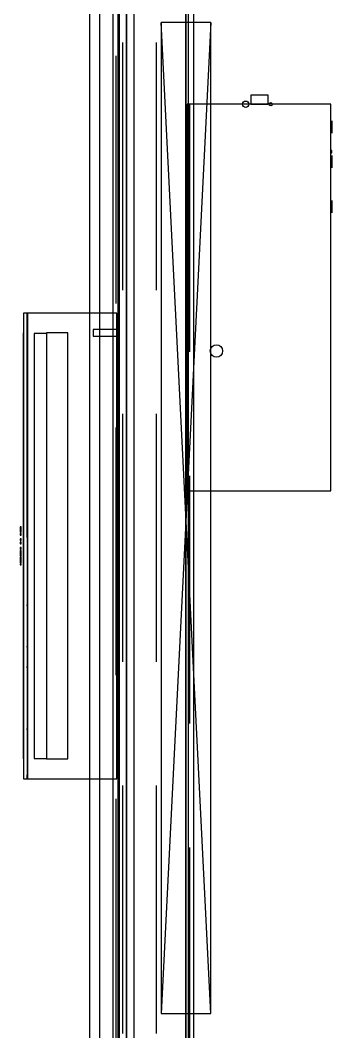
# Model space of a CAD drawing. Extents: x -23.2 to 18.8, y -18.4 to 11.3.
# Drawn here: x 5.654 to 6.283, y 2.264 to 4.305 of the extents above; entities that cross this region are included whole.
import ezdxf

# ---------------------------------------------------------------- set-up
doc = ezdxf.new("R2010")
doc.units = 0
doc.linetypes.add('Dashed', pattern=[0.75, 0.5, -0.25])
for name, color, linetype in [('BUILDINGELEMENTPROXY', 8, 'Continuous'), ('COVERING', 8, 'Continuous'), ('EJE_MUROS', 8, 'Continuous'), ('LOSAS', 3, 'Continuous'), ('MUROS', 7, 'Continuous'), ('VENTANAS', 4, 'Continuous'), ('VIGAS', 5, 'Continuous')]:
    doc.layers.add(name, color=color, linetype=linetype)

msp = doc.modelspace()

# ---------------------------------------------------------------- linework, layer by layer
at = {"layer": 'BUILDINGELEMENTPROXY'}
for p, q in [((6.155, 4.1541), (6.12, 4.1541)), ((6.12, 4.1541), (6.12, 4.1359)), ((6.155, 4.1359), (6.155, 4.1541)), ((5.9913, 4.1359), (5.9913, 3.3559)), ((6.2813, 4.1359), (5.9913, 4.1359)), ((6.12, 4.1359), (6.155, 4.1359)), ((6.2813, 3.3559), (6.2813, 4.1359)), ((6.2833, 4.0925), (6.2833, 4.1025)), ((6.2833, 4.1025), (6.2833, 4.0973)), ((6.2833, 4.0973), (6.2833, 4.0951)), ((6.2833, 4.0951), (6.2833, 4.085)), ((6.2833, 4.0934), (6.2833, 4.09)), ((6.2833, 4.0867), (6.2833, 4.0934)), ((6.2833, 4.0875), (6.2833, 4.0925)), ((6.2833, 4.09), (6.2833, 4.0867)), ((6.2833, 4.0775), (6.2833, 4.0875)), ((6.2833, 4.085), (6.2833, 4.0828)), ((6.2833, 4.0828), (6.2833, 4.0775)), ((6.2833, 4.0425), (6.2813, 4.0425)), ((6.2813, 4.0425), (6.2813, 4.0375)), ((6.2833, 4.0375), (6.2833, 4.0425)), ((6.2813, 4.0375), (6.2833, 4.0375)), ((6.2833, 4.0275), (6.2833, 4.0325)), ((6.2833, 4.0325), (6.2833, 4.0275)), ((6.2833, 4.0125), (6.2833, 4.0275)), ((6.2833, 4.0275), (6.2833, 4.0125)), ((6.2833, 4.0075), (6.2833, 4.0125)), ((6.2833, 4.0125), (6.2833, 4.0075)), ((6.2833, 3.9419), (6.2833, 3.9319)), ((6.2833, 3.9169), (6.2833, 3.9419)), ((6.2833, 3.9319), (6.2833, 3.9269)), ((6.2833, 3.9269), (6.2833, 3.9169)), ((5.6665, 3.7144, 5.9939), (5.6607, 3.7144, 5.988)), ((5.6607, 3.7144, 5.988), (5.6607, 2.7744, 5.988)), ((5.6671, 3.7144, 5.994), (5.6665, 3.7144, 5.9939)), ((5.6679, 3.7144, 5.994), (5.6671, 3.7144, 5.994)), ((5.6685, 2.8077, 5.9937), (5.6679, 3.7144, 5.994)), ((5.6685, 3.7085, 5.9937), (5.6679, 3.4874, 5.994)), ((5.6685, 3.7085, 5.9937), (5.6684, 3.5803, 5.9938)), ((5.6685, 3.7085, 5.9937), (5.6684, 3.5596, 5.9938)), ((5.6685, 3.7085, 5.9937), (5.6684, 3.5321, 5.9938)), ((5.6685, 3.7085, 5.9937), (5.6684, 3.5046, 5.9938)), ((5.6685, 3.7036, 5.9937), (5.6685, 3.7085, 5.9937)), ((5.6685, 3.7036, 5.9937), (5.6685, 3.7085, 5.9937)), ((5.6685, 3.7036, 5.9937), (5.6685, 3.7085, 5.9937)), ((5.6685, 3.7036, 5.9937), (5.6685, 3.7085, 5.9937)), ((5.6685, 3.7036, 5.9937), (5.6685, 3.7085, 5.9937)), ((5.6685, 3.7085, 5.9937), (5.6685, 3.5001, 5.9937)), ((5.6685, 3.7036, 5.9937), (5.6685, 3.7085, 5.9937)), ((5.6685, 3.7085, 5.9937), (5.6685, 3.4953, 5.9937)), ((5.6685, 3.7036, 5.9937), (5.6685, 3.7085, 5.9937)), ((5.6685, 3.699, 5.9938), (5.6685, 3.7036, 5.9937)), ((5.6685, 3.699, 5.9938), (5.6685, 3.7036, 5.9937)), ((5.6685, 3.699, 5.9938), (5.6685, 3.7036, 5.9937)), ((5.6685, 3.699, 5.9938), (5.6685, 3.7036, 5.9937)), ((5.6685, 3.699, 5.9938), (5.6685, 3.7036, 5.9937)), ((5.6685, 3.699, 5.9938), (5.6685, 3.7036, 5.9937)), ((5.6685, 3.699, 5.9938), (5.6685, 3.7036, 5.9937)), ((5.6685, 3.6947, 5.9938), (5.6685, 3.699, 5.9938)), ((5.6685, 3.6947, 5.9938), (5.6685, 3.699, 5.9938)), ((5.6685, 3.6947, 5.9938), (5.6685, 3.699, 5.9938)), ((5.6685, 3.6947, 5.9938), (5.6685, 3.699, 5.9938)), ((5.6685, 3.6947, 5.9938), (5.6685, 3.699, 5.9938)), ((5.6685, 3.6947, 5.9938), (5.6685, 3.699, 5.9938)), ((5.6685, 3.6947, 5.9938), (5.6685, 3.699, 5.9938)), ((5.6713, 3.7144, 5.9958), (5.6687, 3.7144, 5.9932)), ((5.6687, 3.7144, 5.9932), (5.6687, 2.7744, 5.9932)), ((5.6993, 3.7144, 6.0043), (5.6713, 3.7144, 5.9958)), ((5.7016, 3.7144, 6.0065), (5.6993, 3.7144, 6.0043)), ((5.7022, 3.7144, 6.0068), (5.7016, 3.7144, 6.0065)), ((5.7028, 3.7144, 6.007), (5.7022, 3.7144, 6.0068)), ((5.7502, 3.7144, 6.0127), (5.7028, 3.7144, 6.007)), ((5.7978, 3.7144, 6.0155), (5.7502, 3.7144, 6.0127)), ((5.8488, 3.7144, 6.017), (5.7978, 3.7144, 6.0155)), ((5.8488, 2.7744, 6.017), (5.8488, 3.7144, 6.017)), ((5.6684, 3.6903, 5.9938), (5.6685, 3.6947, 5.9938)), ((5.6684, 3.6903, 5.9938), (5.6685, 3.6947, 5.9938)), ((5.6684, 3.6903, 5.9938), (5.6685, 3.6947, 5.9938)), ((5.6684, 3.6903, 5.9938), (5.6685, 3.6947, 5.9938)), ((5.6684, 3.6903, 5.9938), (5.6685, 3.6947, 5.9938)), ((5.6684, 3.6903, 5.9938), (5.6685, 3.6947, 5.9938)), ((5.6684, 3.6903, 5.9938), (5.6685, 3.6947, 5.9938)), ((5.6685, 3.6855, 5.9937), (5.6684, 3.6903, 5.9938)), ((5.6685, 3.6855, 5.9937), (5.6684, 3.6903, 5.9938)), ((5.6685, 3.6855, 5.9937), (5.6684, 3.6903, 5.9938)), ((5.6685, 3.6855, 5.9937), (5.6684, 3.6903, 5.9938)), ((5.6685, 3.6855, 5.9937), (5.6684, 3.6903, 5.9938)), ((5.6685, 3.6855, 5.9937), (5.6684, 3.6903, 5.9938)), ((5.6685, 3.6855, 5.9937), (5.6684, 3.6903, 5.9938)), ((5.6685, 3.6807, 5.9937), (5.6685, 3.6855, 5.9937)), ((5.6685, 3.6807, 5.9937), (5.6685, 3.6855, 5.9937)), ((5.6685, 3.6807, 5.9937), (5.6685, 3.6855, 5.9937)), ((5.6685, 3.6807, 5.9937), (5.6685, 3.6855, 5.9937)), ((5.6685, 3.6807, 5.9937), (5.6685, 3.6855, 5.9937)), ((5.6685, 3.6807, 5.9937), (5.6685, 3.6855, 5.9937)), ((5.6685, 3.6807, 5.9937), (5.6685, 3.6855, 5.9937)), ((5.6685, 3.6765, 5.9937), (5.6685, 3.6807, 5.9937)), ((5.6685, 3.6765, 5.9937), (5.6685, 3.6807, 5.9937)), ((5.6685, 3.6765, 5.9937), (5.6685, 3.6807, 5.9937)), ((5.6685, 3.6765, 5.9937), (5.6685, 3.6807, 5.9937)), ((5.6685, 3.6765, 5.9937), (5.6685, 3.6807, 5.9937)), ((5.6685, 3.6765, 5.9937), (5.6685, 3.6807, 5.9937)), ((5.6685, 3.6765, 5.9937), (5.6685, 3.6807, 5.9937)), ((5.6685, 3.6723, 5.9937), (5.6685, 3.6765, 5.9937)), ((5.6685, 3.6723, 5.9937), (5.6685, 3.6765, 5.9937)), ((5.6685, 3.6723, 5.9937), (5.6685, 3.6765, 5.9937)), ((5.6685, 3.6723, 5.9937), (5.6685, 3.6765, 5.9937)), ((5.6685, 3.6723, 5.9937), (5.6685, 3.6765, 5.9937)), ((5.6685, 3.6723, 5.9937), (5.6685, 3.6765, 5.9937)), ((5.6685, 3.6723, 5.9937), (5.6685, 3.6765, 5.9937)), ((5.8518, 3.6813, 5.778), (5.8011, 3.6813, 5.778)), ((5.8011, 3.6813, 5.778), (5.8011, 3.6744, 5.782)), ((5.8518, 3.6813, 5.8418), (5.8011, 3.6813, 5.8418)), ((5.8011, 3.6813, 5.8418), (5.8011, 3.6744, 5.8458)), ((5.8518, 3.6744, 5.782), (5.8518, 3.6813, 5.778)), ((5.8518, 3.6744, 5.8458), (5.8518, 3.6813, 5.8418)), ((5.6607, 3.6744, 5.8378), (5.6599, 3.6744, 5.8378)), ((5.6599, 3.6744, 5.8378), (5.6599, 2.8144, 5.8378)), ((5.6607, 2.8144, 5.8378), (5.6607, 3.6744, 5.8378)), ((5.6685, 3.6674, 5.9937), (5.6685, 3.6723, 5.9937)), ((5.6685, 3.6674, 5.9937), (5.6685, 3.6723, 5.9937)), ((5.6685, 3.6674, 5.9937), (5.6685, 3.6723, 5.9937)), ((5.6685, 3.6674, 5.9937), (5.6685, 3.6723, 5.9937)), ((5.6685, 3.6674, 5.9937), (5.6685, 3.6723, 5.9937)), ((5.6685, 3.6674, 5.9937), (5.6685, 3.6723, 5.9937)), ((5.6685, 3.6674, 5.9937), (5.6685, 3.6723, 5.9937)), ((5.6685, 3.6628, 5.9938), (5.6685, 3.6674, 5.9937)), ((5.6685, 3.6628, 5.9938), (5.6685, 3.6674, 5.9937)), ((5.6685, 3.6628, 5.9938), (5.6685, 3.6674, 5.9937)), ((5.6685, 3.6628, 5.9938), (5.6685, 3.6674, 5.9937)), ((5.6685, 3.6628, 5.9938), (5.6685, 3.6674, 5.9937)), ((5.6685, 3.6628, 5.9938), (5.6685, 3.6674, 5.9937)), ((5.6685, 3.6628, 5.9938), (5.6685, 3.6674, 5.9937)), ((5.6685, 3.6559, 5.9937), (5.6685, 3.6628, 5.9938)), ((5.6685, 3.6559, 5.9937), (5.6685, 3.6628, 5.9938)), ((5.6685, 3.6559, 5.9937), (5.6685, 3.6628, 5.9938)), ((5.6685, 3.6559, 5.9937), (5.6685, 3.6628, 5.9938)), ((5.6685, 3.6559, 5.9937), (5.6685, 3.6628, 5.9938)), ((5.6685, 3.6559, 5.9937), (5.6685, 3.6628, 5.9938)), ((5.6685, 3.6559, 5.9937), (5.6685, 3.6628, 5.9938)), ((5.6685, 3.6491, 5.9938), (5.6685, 3.6559, 5.9937)), ((5.6685, 3.6491, 5.9938), (5.6685, 3.6559, 5.9937)), ((5.6685, 3.6491, 5.9938), (5.6685, 3.6559, 5.9937)), ((5.6685, 3.6491, 5.9938), (5.6685, 3.6559, 5.9937)), ((5.6685, 3.6491, 5.9938), (5.6685, 3.6559, 5.9937)), ((5.6685, 3.6491, 5.9938), (5.6685, 3.6559, 5.9937)), ((5.6685, 3.6491, 5.9938), (5.6685, 3.6559, 5.9937)), ((5.683, 3.6734, 5.7718), (5.6822, 3.6734, 5.7713)), ((5.6822, 3.6734, 5.7713), (5.6822, 2.8154, 5.7713)), ((5.7077, 3.6734, 5.7295), (5.683, 3.6734, 5.7718)), ((5.75, 3.6744, 5.7542), (5.7068, 3.6744, 5.729)), ((5.7068, 3.6744, 5.729), (5.7068, 3.2444, 5.729)), ((5.7077, 2.8154, 5.7295), (5.7077, 3.6734, 5.7295)), ((5.75, 2.8144, 5.7542), (5.75, 3.6744, 5.7542)), ((5.8011, 3.6744, 5.782), (5.8011, 3.6675, 5.778)), ((5.8011, 3.6744, 5.8458), (5.8011, 3.6675, 5.8418)), ((5.8011, 3.6675, 5.778), (5.8518, 3.6675, 5.778)), ((5.8011, 3.6675, 5.8418), (5.8518, 3.6675, 5.8418)), ((5.8518, 3.6675, 5.778), (5.8518, 3.6744, 5.782)), ((5.8518, 3.6675, 5.8418), (5.8518, 3.6744, 5.8458)), ((5.6685, 3.6445, 5.9937), (5.6685, 3.6491, 5.9938)), ((5.6685, 3.6445, 5.9937), (5.6685, 3.6491, 5.9938)), ((5.6685, 3.6445, 5.9937), (5.6685, 3.6491, 5.9938)), ((5.6685, 3.6445, 5.9937), (5.6685, 3.6491, 5.9938)), ((5.6685, 3.6445, 5.9937), (5.6685, 3.6491, 5.9938)), ((5.6685, 3.6445, 5.9937), (5.6685, 3.6491, 5.9938)), ((5.6685, 3.6445, 5.9937), (5.6685, 3.6491, 5.9938)), ((5.6685, 3.6383, 5.9937), (5.6685, 3.6445, 5.9937)), ((5.6685, 3.6383, 5.9937), (5.6685, 3.6445, 5.9937)), ((5.6685, 3.6383, 5.9937), (5.6685, 3.6445, 5.9937)), ((5.6685, 3.6383, 5.9937), (5.6685, 3.6445, 5.9937)), ((5.6685, 3.6383, 5.9937), (5.6685, 3.6445, 5.9937)), ((5.6685, 3.6383, 5.9937), (5.6685, 3.6445, 5.9937)), ((5.6685, 3.6383, 5.9937), (5.6685, 3.6445, 5.9937)), ((5.6685, 3.6332, 5.9937), (5.6685, 3.6383, 5.9937)), ((5.6685, 3.6332, 5.9937), (5.6685, 3.6383, 5.9937)), ((5.6685, 3.6332, 5.9937), (5.6685, 3.6383, 5.9937)), ((5.6685, 3.6332, 5.9937), (5.6685, 3.6383, 5.9937)), ((5.6685, 3.6332, 5.9937), (5.6685, 3.6383, 5.9937)), ((5.6685, 3.6332, 5.9937), (5.6685, 3.6383, 5.9937)), ((5.6685, 3.6332, 5.9937), (5.6685, 3.6383, 5.9937)), ((5.6684, 3.6284, 5.9938), (5.6685, 3.6332, 5.9937)), ((5.6684, 3.6284, 5.9938), (5.6685, 3.6332, 5.9937)), ((5.6684, 3.6284, 5.9938), (5.6685, 3.6332, 5.9937)), ((5.6684, 3.6284, 5.9938), (5.6685, 3.6332, 5.9937)), ((5.6684, 3.6284, 5.9938), (5.6685, 3.6332, 5.9937)), ((5.6684, 3.6284, 5.9938), (5.6685, 3.6332, 5.9937)), ((5.6684, 3.6284, 5.9938), (5.6685, 3.6332, 5.9937)), ((5.6685, 3.6236, 5.9937), (5.6684, 3.6284, 5.9938)), ((5.6685, 3.6236, 5.9937), (5.6684, 3.6284, 5.9938)), ((5.6685, 3.6236, 5.9937), (5.6684, 3.6284, 5.9938)), ((5.6685, 3.6236, 5.9937), (5.6684, 3.6284, 5.9938)), ((5.6685, 3.6236, 5.9937), (5.6684, 3.6284, 5.9938)), ((5.6685, 3.6236, 5.9937), (5.6684, 3.6284, 5.9938)), ((5.6685, 3.6236, 5.9937), (5.6684, 3.6284, 5.9938)), ((5.6685, 3.6189, 5.9937), (5.6685, 3.6236, 5.9937)), ((5.6685, 3.6189, 5.9937), (5.6685, 3.6236, 5.9937)), ((5.6685, 3.6189, 5.9937), (5.6685, 3.6236, 5.9937)), ((5.6685, 3.6189, 5.9937), (5.6685, 3.6236, 5.9937)), ((5.6685, 3.6189, 5.9937), (5.6685, 3.6236, 5.9937)), ((5.6685, 3.6189, 5.9937), (5.6685, 3.6236, 5.9937)), ((5.6685, 3.6189, 5.9937), (5.6685, 3.6236, 5.9937)), ((5.6685, 3.6146, 5.9937), (5.6685, 3.6189, 5.9937)), ((5.6685, 3.6146, 5.9937), (5.6685, 3.6189, 5.9937)), ((5.6685, 3.6146, 5.9937), (5.6685, 3.6189, 5.9937)), ((5.6685, 3.6146, 5.9937), (5.6685, 3.6189, 5.9937)), ((5.6685, 3.6146, 5.9937), (5.6685, 3.6189, 5.9937)), ((5.6685, 3.6146, 5.9937), (5.6685, 3.6189, 5.9937)), ((5.6685, 3.6146, 5.9937), (5.6685, 3.6189, 5.9937)), ((5.6685, 3.6103, 5.9937), (5.6685, 3.6146, 5.9937)), ((5.6685, 3.6103, 5.9937), (5.6685, 3.6146, 5.9937)), ((5.6685, 3.6103, 5.9937), (5.6685, 3.6146, 5.9937)), ((5.6685, 3.6103, 5.9937), (5.6685, 3.6146, 5.9937)), ((5.6685, 3.6103, 5.9937), (5.6685, 3.6146, 5.9937)), ((5.6685, 3.6103, 5.9937), (5.6685, 3.6146, 5.9937)), ((5.6685, 3.6103, 5.9937), (5.6685, 3.6146, 5.9937)), ((5.6685, 3.6054, 5.9937), (5.6685, 3.6103, 5.9937)), ((5.6685, 3.6054, 5.9937), (5.6685, 3.6103, 5.9937)), ((5.6685, 3.6054, 5.9937), (5.6685, 3.6103, 5.9937)), ((5.6685, 3.6054, 5.9937), (5.6685, 3.6103, 5.9937)), ((5.6685, 3.6054, 5.9937), (5.6685, 3.6103, 5.9937)), ((5.6685, 3.6054, 5.9937), (5.6685, 3.6103, 5.9937)), ((5.6685, 3.6054, 5.9937), (5.6685, 3.6103, 5.9937)), ((5.6685, 3.6009, 5.9937), (5.6685, 3.6054, 5.9937)), ((5.6685, 3.6009, 5.9937), (5.6685, 3.6054, 5.9937)), ((5.6685, 3.6009, 5.9937), (5.6685, 3.6054, 5.9937)), ((5.6685, 3.6009, 5.9937), (5.6685, 3.6054, 5.9937)), ((5.6685, 3.6009, 5.9937), (5.6685, 3.6054, 5.9937)), ((5.6685, 3.6009, 5.9937), (5.6685, 3.6054, 5.9937)), ((5.6685, 3.6009, 5.9937), (5.6685, 3.6054, 5.9937)), ((5.6685, 3.594, 5.9937), (5.6685, 3.6009, 5.9937)), ((5.6685, 3.594, 5.9937), (5.6685, 3.6009, 5.9937)), ((5.6685, 3.594, 5.9937), (5.6685, 3.6009, 5.9937)), ((5.6685, 3.594, 5.9937), (5.6685, 3.6009, 5.9937)), ((5.6685, 3.594, 5.9937), (5.6685, 3.6009, 5.9937)), ((5.6685, 3.594, 5.9937), (5.6685, 3.6009, 5.9937)), ((5.6685, 3.594, 5.9937), (5.6685, 3.6009, 5.9937)), ((5.6685, 3.5896, 5.9938), (5.6685, 3.594, 5.9937)), ((5.6685, 3.5896, 5.9938), (5.6685, 3.594, 5.9937)), ((5.6685, 3.5896, 5.9938), (5.6685, 3.594, 5.9937)), ((5.6685, 3.5896, 5.9938), (5.6685, 3.594, 5.9937)), ((5.6685, 3.5896, 5.9938), (5.6685, 3.594, 5.9937)), ((5.6685, 3.5896, 5.9938), (5.6685, 3.594, 5.9937)), ((5.6685, 3.5896, 5.9938), (5.6685, 3.594, 5.9937)), ((5.6684, 3.5803, 5.9938), (5.6685, 3.5852, 5.9937)), ((5.6684, 3.5803, 5.9938), (5.6685, 3.5852, 5.9937)), ((5.6684, 3.5803, 5.9938), (5.6685, 3.5852, 5.9937)), ((5.6684, 3.5803, 5.9938), (5.6685, 3.5852, 5.9937)), ((5.6684, 3.5803, 5.9938), (5.6685, 3.5852, 5.9937)), ((5.6684, 3.5803, 5.9938), (5.6685, 3.5852, 5.9937)), ((5.6684, 3.5803, 5.9938), (5.6685, 3.5852, 5.9937)), ((5.6685, 3.5757, 5.9937), (5.6684, 3.5803, 5.9938)), ((5.6685, 3.5757, 5.9937), (5.6684, 3.5803, 5.9938)), ((5.6685, 3.5757, 5.9937), (5.6684, 3.5803, 5.9938)), ((5.6685, 3.5757, 5.9937), (5.6684, 3.5803, 5.9938)), ((5.6685, 3.5757, 5.9937), (5.6684, 3.5803, 5.9938)), ((5.6685, 3.5757, 5.9937), (5.6684, 3.5803, 5.9938)), ((5.6685, 3.5852, 5.9937), (5.6685, 3.5896, 5.9938)), ((5.6685, 3.5852, 5.9937), (5.6685, 3.5896, 5.9938)), ((5.6685, 3.5852, 5.9937), (5.6685, 3.5896, 5.9938)), ((5.6685, 3.5852, 5.9937), (5.6685, 3.5896, 5.9938)), ((5.6685, 3.5852, 5.9937), (5.6685, 3.5896, 5.9938)), ((5.6685, 3.5852, 5.9937), (5.6685, 3.5896, 5.9938)), ((5.6685, 3.5852, 5.9937), (5.6685, 3.5896, 5.9938)), ((5.6685, 3.571, 5.9937), (5.6685, 3.5757, 5.9937)), ((5.6685, 3.571, 5.9937), (5.6685, 3.5757, 5.9937)), ((5.6685, 3.571, 5.9937), (5.6685, 3.5757, 5.9937)), ((5.6685, 3.571, 5.9937), (5.6685, 3.5757, 5.9937)), ((5.6685, 3.571, 5.9937), (5.6685, 3.5757, 5.9937)), ((5.6685, 3.571, 5.9937), (5.6685, 3.5757, 5.9937)), ((5.6684, 3.5596, 5.9938), (5.6685, 3.5645, 5.9937)), ((5.6684, 3.5596, 5.9938), (5.6685, 3.5645, 5.9937)), ((5.6684, 3.5596, 5.9938), (5.6685, 3.5645, 5.9937)), ((5.6684, 3.5596, 5.9938), (5.6685, 3.5645, 5.9937)), ((5.6684, 3.5596, 5.9938), (5.6685, 3.5645, 5.9937)), ((5.6684, 3.5596, 5.9938), (5.6685, 3.5645, 5.9937)), ((5.6685, 3.5551, 5.9937), (5.6684, 3.5596, 5.9938)), ((5.6685, 3.5551, 5.9937), (5.6684, 3.5596, 5.9938)), ((5.6685, 3.5551, 5.9937), (5.6684, 3.5596, 5.9938)), ((5.6685, 3.5551, 5.9937), (5.6684, 3.5596, 5.9938)), ((5.6685, 3.5551, 5.9937), (5.6684, 3.5596, 5.9938)), ((5.6685, 3.5645, 5.9937), (5.6685, 3.571, 5.9937)), ((5.6685, 3.5645, 5.9937), (5.6685, 3.571, 5.9937)), ((5.6685, 3.5645, 5.9937), (5.6685, 3.571, 5.9937)), ((5.6685, 3.5645, 5.9937), (5.6685, 3.571, 5.9937)), ((5.6685, 3.5645, 5.9937), (5.6685, 3.571, 5.9937)), ((5.6685, 3.5645, 5.9937), (5.6685, 3.571, 5.9937)), ((5.6685, 3.5505, 5.9937), (5.6685, 3.5551, 5.9937)), ((5.6685, 3.5505, 5.9937), (5.6685, 3.5551, 5.9937)), ((5.6685, 3.5505, 5.9937), (5.6685, 3.5551, 5.9937)), ((5.6685, 3.5505, 5.9937), (5.6685, 3.5551, 5.9937)), ((5.6685, 3.5505, 5.9937), (5.6685, 3.5551, 5.9937)), ((5.6684, 3.5459, 5.9938), (5.6685, 3.5505, 5.9937)), ((5.6684, 3.5459, 5.9938), (5.6685, 3.5505, 5.9937)), ((5.6684, 3.5459, 5.9938), (5.6685, 3.5505, 5.9937)), ((5.6684, 3.5459, 5.9938), (5.6685, 3.5505, 5.9937)), ((5.6684, 3.5459, 5.9938), (5.6685, 3.5505, 5.9937)), ((5.6685, 3.5414, 5.9938), (5.6684, 3.5459, 5.9938)), ((5.6685, 3.5414, 5.9938), (5.6684, 3.5459, 5.9938)), ((5.6685, 3.5414, 5.9938), (5.6684, 3.5459, 5.9938)), ((5.6685, 3.5414, 5.9938), (5.6684, 3.5459, 5.9938)), ((5.6685, 3.5414, 5.9938), (5.6684, 3.5459, 5.9938)), ((5.6684, 3.5321, 5.9938), (5.6685, 3.537, 5.9937)), ((5.6684, 3.5321, 5.9938), (5.6685, 3.537, 5.9937)), ((5.6684, 3.5321, 5.9938), (5.6685, 3.537, 5.9937)), ((5.6684, 3.5321, 5.9938), (5.6685, 3.537, 5.9937)), ((5.6684, 3.5321, 5.9938), (5.6685, 3.537, 5.9937)), ((5.6685, 3.5276, 5.9937), (5.6684, 3.5321, 5.9938)), ((5.6685, 3.5276, 5.9937), (5.6684, 3.5321, 5.9938)), ((5.6685, 3.5276, 5.9937), (5.6684, 3.5321, 5.9938)), ((5.6685, 3.5276, 5.9937), (5.6684, 3.5321, 5.9938)), ((5.6685, 3.537, 5.9937), (5.6685, 3.5414, 5.9938)), ((5.6685, 3.537, 5.9937), (5.6685, 3.5414, 5.9938)), ((5.6685, 3.537, 5.9937), (5.6685, 3.5414, 5.9938)), ((5.6685, 3.537, 5.9937), (5.6685, 3.5414, 5.9938)), ((5.6685, 3.537, 5.9937), (5.6685, 3.5414, 5.9938)), ((5.6684, 3.5183, 5.9938), (5.6685, 3.5229, 5.9937)), ((5.6684, 3.5183, 5.9938), (5.6685, 3.5229, 5.9937)), ((5.6684, 3.5183, 5.9938), (5.6685, 3.5229, 5.9937)), ((5.6684, 3.5183, 5.9938), (5.6685, 3.5229, 5.9937)), ((5.6685, 3.5139, 5.9938), (5.6684, 3.5183, 5.9938)), ((5.6685, 3.5139, 5.9938), (5.6684, 3.5183, 5.9938)), ((5.6685, 3.5139, 5.9938), (5.6684, 3.5183, 5.9938)), ((5.6685, 3.5139, 5.9938), (5.6684, 3.5183, 5.9938)), ((5.6685, 3.5229, 5.9937), (5.6685, 3.5276, 5.9937)), ((5.6685, 3.5229, 5.9937), (5.6685, 3.5276, 5.9937)), ((5.6685, 3.5229, 5.9937), (5.6685, 3.5276, 5.9937)), ((5.6685, 3.5229, 5.9937), (5.6685, 3.5276, 5.9937)), ((5.6685, 3.5095, 5.9937), (5.6685, 3.5139, 5.9938)), ((5.6685, 3.5095, 5.9937), (5.6685, 3.5139, 5.9938)), ((5.6685, 3.5095, 5.9937), (5.6685, 3.5139, 5.9938)), ((5.6685, 3.5095, 5.9937), (5.6685, 3.5139, 5.9938)), ((5.6679, 3.4874, 5.994), (5.6685, 3.4953, 5.9937)), ((5.6684, 3.5046, 5.9938), (5.6685, 3.5095, 5.9937)), ((5.6684, 3.5046, 5.9938), (5.6685, 3.5095, 5.9937)), ((5.6684, 3.5046, 5.9938), (5.6685, 3.5095, 5.9937)), ((5.6684, 3.5046, 5.9938), (5.6685, 3.5095, 5.9937)), ((5.6685, 3.5001, 5.9937), (5.6684, 3.5046, 5.9938)), ((5.6685, 3.5001, 5.9937), (5.6684, 3.5046, 5.9938)), ((5.6685, 3.5001, 5.9937), (5.6684, 3.5046, 5.9938)), ((5.6685, 3.4953, 5.9937), (5.6685, 3.5001, 5.9937)), ((5.6685, 3.4953, 5.9937), (5.6685, 3.5001, 5.9937)), ((5.6685, 3.4829, 5.9937), (5.6684, 3.4151, 5.9938)), ((5.6685, 3.4829, 5.9937), (5.6684, 3.3326, 5.9938)), ((5.6684, 3.4702, 5.9938), (5.6685, 3.4753, 5.9937)), ((5.6684, 3.4702, 5.9938), (5.6685, 3.4753, 5.9937)), ((5.6684, 3.4702, 5.9938), (5.6685, 3.4753, 5.9937)), ((5.6685, 3.4753, 5.9937), (5.6685, 3.4829, 5.9937)), ((5.6685, 3.4753, 5.9937), (5.6685, 3.4829, 5.9937)), ((5.6685, 3.4753, 5.9937), (5.6685, 3.4829, 5.9937)), ((5.6685, 3.4829, 5.9937), (5.6685, 3.2995, 5.9937)), ((5.6685, 3.4656, 5.9937), (5.6684, 3.4702, 5.9938)), ((5.6685, 3.4656, 5.9937), (5.6684, 3.4702, 5.9938)), ((5.6685, 3.4656, 5.9937), (5.6684, 3.4702, 5.9938)), ((5.6684, 3.4492, 5.9938), (5.6685, 3.4541, 5.9937)), ((5.6684, 3.4492, 5.9938), (5.6685, 3.4541, 5.9937)), ((5.6684, 3.4492, 5.9938), (5.6685, 3.4541, 5.9937)), ((5.6685, 3.4592, 5.9937), (5.6685, 3.4656, 5.9937)), ((5.6685, 3.4592, 5.9937), (5.6685, 3.4656, 5.9937)), ((5.6685, 3.4592, 5.9937), (5.6685, 3.4656, 5.9937)), ((5.6685, 3.4541, 5.9937), (5.6685, 3.4592, 5.9937)), ((5.6685, 3.4541, 5.9937), (5.6685, 3.4592, 5.9937)), ((5.6685, 3.4541, 5.9937), (5.6685, 3.4592, 5.9937)), ((5.6685, 3.4444, 5.9937), (5.6684, 3.4492, 5.9938)), ((5.6685, 3.4444, 5.9937), (5.6684, 3.4492, 5.9938)), ((5.6685, 3.4444, 5.9937), (5.6684, 3.4492, 5.9938)), ((5.6684, 3.4347, 5.9938), (5.6685, 3.4394, 5.9937)), ((5.6684, 3.4347, 5.9938), (5.6685, 3.4394, 5.9937)), ((5.6684, 3.4347, 5.9938), (5.6685, 3.4394, 5.9937)), ((5.6685, 3.4297, 5.9938), (5.6684, 3.4347, 5.9938)), ((5.6685, 3.4297, 5.9938), (5.6684, 3.4347, 5.9938)), ((5.6685, 3.4297, 5.9938), (5.6684, 3.4347, 5.9938)), ((5.6685, 3.4394, 5.9937), (5.6685, 3.4444, 5.9937)), ((5.6685, 3.4394, 5.9937), (5.6685, 3.4444, 5.9937)), ((5.6685, 3.4394, 5.9937), (5.6685, 3.4444, 5.9937)), ((5.6684, 3.4151, 5.9938), (5.6685, 3.42, 5.9938)), ((5.6684, 3.4151, 5.9938), (5.6685, 3.42, 5.9938)), ((5.6684, 3.4151, 5.9938), (5.6685, 3.42, 5.9938)), ((5.6685, 3.4102, 5.9937), (5.6684, 3.4151, 5.9938)), ((5.6685, 3.4102, 5.9937), (5.6684, 3.4151, 5.9938)), ((5.6685, 3.4246, 5.9937), (5.6685, 3.4297, 5.9938)), ((5.6685, 3.4246, 5.9937), (5.6685, 3.4297, 5.9938)), ((5.6685, 3.4246, 5.9937), (5.6685, 3.4297, 5.9938)), ((5.6685, 3.42, 5.9938), (5.6685, 3.4246, 5.9937)), ((5.6685, 3.42, 5.9938), (5.6685, 3.4246, 5.9937)), ((5.6685, 3.42, 5.9938), (5.6685, 3.4246, 5.9937)), ((5.6685, 3.4057, 5.9937), (5.6685, 3.4102, 5.9937)), ((5.6685, 3.4057, 5.9937), (5.6685, 3.4102, 5.9937)), ((5.6685, 3.3991, 5.9937), (5.6685, 3.4057, 5.9937)), ((5.6685, 3.3991, 5.9937), (5.6685, 3.4057, 5.9937)), ((5.6685, 3.3945, 5.9938), (5.6685, 3.3991, 5.9937)), ((5.6685, 3.3945, 5.9938), (5.6685, 3.3991, 5.9937)), ((5.6685, 3.3876, 5.9937), (5.6685, 3.3945, 5.9938)), ((5.6685, 3.3876, 5.9937), (5.6685, 3.3945, 5.9938)), ((5.6685, 3.3807, 5.9938), (5.6685, 3.3876, 5.9937)), ((5.6685, 3.3807, 5.9938), (5.6685, 3.3876, 5.9937)), ((5.6685, 3.3762, 5.9937), (5.6685, 3.3807, 5.9938)), ((5.6685, 3.3762, 5.9937), (5.6685, 3.3807, 5.9938)), ((5.6685, 3.3714, 5.9937), (5.6685, 3.3762, 5.9937)), ((5.6685, 3.3714, 5.9937), (5.6685, 3.3762, 5.9937)), ((5.6685, 3.3652, 5.9937), (5.6685, 3.3714, 5.9937)), ((5.6685, 3.3652, 5.9937), (5.6685, 3.3714, 5.9937)), ((5.6684, 3.3601, 5.9938), (5.6685, 3.3652, 5.9937)), ((5.6684, 3.3601, 5.9938), (5.6685, 3.3652, 5.9937)), ((5.6685, 3.3555, 5.9937), (5.6684, 3.3601, 5.9938)), ((5.6685, 3.3555, 5.9937), (5.6684, 3.3601, 5.9938)), ((5.6685, 3.3491, 5.9937), (5.6685, 3.3555, 5.9937)), ((5.6685, 3.3491, 5.9937), (5.6685, 3.3555, 5.9937)), ((5.6685, 3.3422, 5.9937), (5.6685, 3.3491, 5.9937)), ((5.6685, 3.3422, 5.9937), (5.6685, 3.3491, 5.9937)), ((5.9913, 3.3559), (6.2813, 3.3559)), ((5.6684, 3.3326, 5.9938), (5.6685, 3.3374, 5.9937)), ((5.6684, 3.3326, 5.9938), (5.6685, 3.3374, 5.9937)), ((5.6685, 3.3277, 5.9937), (5.6684, 3.3326, 5.9938)), ((5.6685, 3.3374, 5.9937), (5.6685, 3.3422, 5.9937)), ((5.6685, 3.3374, 5.9937), (5.6685, 3.3422, 5.9937)), ((5.6685, 3.323, 5.9937), (5.6685, 3.3277, 5.9937)), ((5.6684, 3.3185, 5.9938), (5.6685, 3.323, 5.9937)), ((5.6685, 3.3142, 5.9937), (5.6684, 3.3185, 5.9938)), ((5.6684, 3.3044, 5.9938), (5.6685, 3.3097, 5.9937)), ((5.6685, 3.3097, 5.9937), (5.6685, 3.3142, 5.9937)), ((5.6685, 3.2995, 5.9937), (5.6684, 3.3044, 5.9938)), ((5.6685, 3.2844, 5.9937), (5.6685, 3.289, 5.9937)), ((5.6685, 3.289, 5.9937), (5.6685, 3.273, 5.9937)), ((5.6685, 3.2844, 5.9937), (5.6685, 3.289, 5.9937)), ((5.6685, 3.289, 5.9937), (5.6685, 3.2682, 5.9937)), ((5.6685, 3.2844, 5.9937), (5.6685, 3.289, 5.9937)), ((5.6685, 3.289, 5.9937), (5.6685, 3.2624, 5.9938)), ((5.6539, 3.2831, 5.9244), (5.6539, 3.2723, 5.9244)), ((5.6557, 3.2831, 5.9244), (5.6539, 3.2831, 5.9244)), ((5.6539, 3.2723, 5.9244), (5.6557, 3.2723, 5.9244)), ((5.6539, 3.2693, 5.9244), (5.6539, 3.266, 5.9244)), ((5.6557, 3.2693, 5.9244), (5.6539, 3.2693, 5.9244)), ((5.6541, 3.2813, 5.918), (5.6541, 3.2728, 5.918)), ((5.6559, 3.2813, 5.9181), (5.6541, 3.2813, 5.918)), ((5.6541, 3.2728, 5.918), (5.6559, 3.2728, 5.9181)), ((5.6544, 3.2813, 5.9112), (5.6544, 3.2721, 5.9112)), ((5.6562, 3.2813, 5.9113), (5.6544, 3.2813, 5.9112)), ((5.6544, 3.2721, 5.9112), (5.6562, 3.2721, 5.9113)), ((5.6557, 3.2723, 5.9244), (5.6557, 3.2831, 5.9244)), ((5.6557, 3.266, 5.9244), (5.6557, 3.2693, 5.9244)), ((5.6559, 3.2728, 5.9181), (5.6559, 3.2813, 5.9181)), ((5.6562, 3.2721, 5.9113), (5.6562, 3.2813, 5.9113)), ((5.6685, 3.2776, 5.9937), (5.6685, 3.2844, 5.9937)), ((5.6685, 3.2776, 5.9937), (5.6685, 3.2844, 5.9937)), ((5.6685, 3.2776, 5.9937), (5.6685, 3.2844, 5.9937)), ((5.6685, 3.273, 5.9937), (5.6685, 3.2776, 5.9937)), ((5.6685, 3.273, 5.9937), (5.6685, 3.2776, 5.9937)), ((5.6685, 3.273, 5.9937), (5.6685, 3.2776, 5.9937)), ((5.6685, 3.2682, 5.9937), (5.6685, 3.273, 5.9937)), ((5.6685, 3.2682, 5.9937), (5.6685, 3.273, 5.9937)), ((5.6685, 3.2624, 5.9938), (5.6685, 3.2682, 5.9937)), ((5.6539, 3.266, 5.9244), (5.6557, 3.266, 5.9244)), ((5.6539, 3.2586, 5.9244), (5.6539, 3.2554, 5.9244)), ((5.6557, 3.2586, 5.9244), (5.6539, 3.2586, 5.9244)), ((5.6539, 3.2554, 5.9244), (5.6557, 3.2554, 5.9244)), ((5.6539, 3.2521, 5.9244), (5.6539, 3.2488, 5.9244)), ((5.6557, 3.2521, 5.9244), (5.6539, 3.2521, 5.9244)), ((5.6539, 3.2488, 5.9244), (5.6557, 3.2488, 5.9244)), ((5.6557, 3.2554, 5.9244), (5.6557, 3.2586, 5.9244)), ((5.6557, 3.2488, 5.9244), (5.6557, 3.2521, 5.9244)), ((5.6685, 3.242, 5.9937), (5.6684, 3.2468, 5.9938)), ((5.6684, 3.2468, 5.9938), (5.6685, 3.2175, 5.9937)), ((5.6685, 3.242, 5.9937), (5.6684, 3.2468, 5.9938)), ((5.6684, 3.2468, 5.9938), (5.6685, 3.1379, 5.9937)), ((5.6685, 3.242, 5.9937), (5.6684, 3.2468, 5.9938)), ((5.6684, 3.2468, 5.9938), (5.6685, 3.1306, 5.9937)), ((5.6539, 3.2414, 5.9244), (5.6539, 3.2382, 5.9244)), ((5.6557, 3.2414, 5.9244), (5.6539, 3.2414, 5.9244)), ((5.6539, 3.2382, 5.9244), (5.6557, 3.2382, 5.9244)), ((5.6539, 3.2349, 5.9244), (5.6539, 3.2241, 5.9244)), ((5.6557, 3.2349, 5.9244), (5.6539, 3.2349, 5.9244)), ((5.6541, 3.233, 5.918), (5.6541, 3.2245, 5.918)), ((5.6559, 3.233, 5.9181), (5.6541, 3.233, 5.918)), ((5.6544, 3.233, 5.9112), (5.6544, 3.2238, 5.9112)), ((5.6562, 3.233, 5.9113), (5.6544, 3.233, 5.9112)), ((5.6557, 3.2382, 5.9244), (5.6557, 3.2414, 5.9244)), ((5.6557, 3.2241, 5.9244), (5.6557, 3.2349, 5.9244)), ((5.6559, 3.2245, 5.9181), (5.6559, 3.233, 5.9181)), ((5.6562, 3.2238, 5.9113), (5.6562, 3.233, 5.9113)), ((5.6684, 3.2376, 5.9938), (5.6685, 3.242, 5.9937)), ((5.6684, 3.2376, 5.9938), (5.6685, 3.242, 5.9937)), ((5.6684, 3.2376, 5.9938), (5.6685, 3.242, 5.9937)), ((5.6685, 3.2331, 5.9937), (5.6684, 3.2376, 5.9938)), ((5.6685, 3.2331, 5.9937), (5.6684, 3.2376, 5.9938)), ((5.6685, 3.2331, 5.9937), (5.6684, 3.2376, 5.9938)), ((5.6684, 3.2224, 5.9938), (5.6685, 3.2285, 5.9937)), ((5.6684, 3.2224, 5.9938), (5.6685, 3.2285, 5.9937)), ((5.6684, 3.2224, 5.9938), (5.6685, 3.2285, 5.9937)), ((5.6685, 3.2285, 5.9937), (5.6685, 3.2331, 5.9937)), ((5.6685, 3.2285, 5.9937), (5.6685, 3.2331, 5.9937)), ((5.6685, 3.2285, 5.9937), (5.6685, 3.2331, 5.9937)), ((5.7068, 3.2444, 5.729), (5.7068, 2.8144, 5.729)), ((5.6539, 3.2241, 5.9244), (5.6557, 3.2241, 5.9244)), ((5.6539, 3.2222, 5.9244), (5.6539, 3.2104, 5.9244)), ((5.6557, 3.2222, 5.9244), (5.6539, 3.2222, 5.9244)), ((5.6539, 3.2104, 5.9244), (5.6557, 3.2104, 5.9244)), ((5.6539, 3.208, 5.9244), (5.6539, 3.2062, 5.9244)), ((5.6557, 3.208, 5.9244), (5.6539, 3.208, 5.9244)), ((5.6539, 3.2062, 5.9244), (5.6557, 3.2062, 5.9244)), ((5.6541, 3.2245, 5.918), (5.6559, 3.2245, 5.9181)), ((5.6544, 3.2238, 5.9112), (5.6562, 3.2238, 5.9113)), ((5.6557, 3.2104, 5.9244), (5.6557, 3.2222, 5.9244)), ((5.6557, 3.2062, 5.9244), (5.6557, 3.208, 5.9244)), ((5.6685, 3.2175, 5.9937), (5.6684, 3.2224, 5.9938)), ((5.6685, 3.2175, 5.9937), (5.6684, 3.2224, 5.9938)), ((5.6685, 3.2175, 5.9937), (5.6684, 3.2224, 5.9938)), ((5.6684, 3.1992, 5.9938), (5.6685, 3.2059, 5.9937)), ((5.6684, 3.1992, 5.9938), (5.6685, 3.2059, 5.9937)), ((5.6685, 3.2109, 5.9937), (5.6685, 3.2175, 5.9937)), ((5.6685, 3.2109, 5.9937), (5.6685, 3.2175, 5.9937)), ((5.6685, 3.2059, 5.9937), (5.6685, 3.2109, 5.9937)), ((5.6685, 3.2059, 5.9937), (5.6685, 3.2109, 5.9937)), ((5.6685, 3.1941, 5.9938), (5.6684, 3.1992, 5.9938)), ((5.6685, 3.1941, 5.9938), (5.6684, 3.1992, 5.9938)), ((5.6685, 3.1866, 5.9938), (5.6685, 3.1941, 5.9938)), ((5.6685, 3.1866, 5.9938), (5.6685, 3.1941, 5.9938)), ((5.6685, 3.182, 5.9937), (5.6685, 3.1866, 5.9938)), ((5.6685, 3.182, 5.9937), (5.6685, 3.1866, 5.9938)), ((5.6684, 3.1696, 5.9938), (5.6685, 3.1746, 5.9937)), ((5.6684, 3.1696, 5.9938), (5.6685, 3.1746, 5.9937)), ((5.6685, 3.1652, 5.9937), (5.6684, 3.1696, 5.9938)), ((5.6685, 3.1652, 5.9937), (5.6684, 3.1696, 5.9938)), ((5.6684, 3.1609, 5.9938), (5.6685, 3.1652, 5.9937)), ((5.6684, 3.1609, 5.9938), (5.6685, 3.1652, 5.9937)), ((5.6685, 3.1746, 5.9937), (5.6685, 3.182, 5.9937)), ((5.6685, 3.1746, 5.9937), (5.6685, 3.182, 5.9937)), ((5.6685, 3.1564, 5.9937), (5.6684, 3.1609, 5.9938)), ((5.6685, 3.1564, 5.9937), (5.6684, 3.1609, 5.9938)), ((5.6685, 3.1498, 5.9937), (5.6685, 3.1564, 5.9937)), ((5.6685, 3.1498, 5.9937), (5.6685, 3.1564, 5.9937)), ((5.6685, 3.1453, 5.9938), (5.6685, 3.1498, 5.9937)), ((5.6685, 3.1453, 5.9938), (5.6685, 3.1498, 5.9937)), ((5.6685, 3.1379, 5.9937), (5.6685, 3.1453, 5.9938)), ((5.6685, 3.1379, 5.9937), (5.6685, 3.1453, 5.9938)), ((5.6685, 3.1199, 5.9938), (5.6679, 3.1258, 5.994)), ((5.6679, 3.1258, 5.994), (5.6685, 3.0645, 5.9937)), ((5.6685, 3.1199, 5.9938), (5.6679, 3.1258, 5.994)), ((5.6679, 3.1258, 5.994), (5.6685, 3.0457, 5.9938)), ((5.6685, 3.1199, 5.9938), (5.6679, 3.1258, 5.994)), ((5.6679, 3.1258, 5.994), (5.6679, 3.0399, 5.994)), ((5.6685, 3.1306, 5.9937), (5.6685, 3.1379, 5.9937)), ((5.6684, 3.1146, 5.9938), (5.6685, 3.1199, 5.9938)), ((5.6684, 3.1146, 5.9938), (5.6685, 3.1199, 5.9938)), ((5.6684, 3.1146, 5.9938), (5.6685, 3.1199, 5.9938)), ((5.6685, 3.1098, 5.9937), (5.6684, 3.1146, 5.9938)), ((5.6685, 3.1098, 5.9937), (5.6684, 3.1146, 5.9938)), ((5.6685, 3.1098, 5.9937), (5.6684, 3.1146, 5.9938)), ((5.6685, 3.1023, 5.9937), (5.6685, 3.1098, 5.9937)), ((5.6685, 3.1023, 5.9937), (5.6685, 3.1098, 5.9937)), ((5.6685, 3.1023, 5.9937), (5.6685, 3.1098, 5.9937)), ((5.6684, 3.0975, 5.9938), (5.6685, 3.1023, 5.9937)), ((5.6684, 3.0975, 5.9938), (5.6685, 3.1023, 5.9937)), ((5.6684, 3.0975, 5.9938), (5.6685, 3.1023, 5.9937)), ((5.6685, 3.0926, 5.9937), (5.6684, 3.0975, 5.9938)), ((5.6685, 3.0926, 5.9937), (5.6684, 3.0975, 5.9938)), ((5.6685, 3.0926, 5.9937), (5.6684, 3.0975, 5.9938)), ((5.6685, 3.086, 5.9937), (5.6685, 3.0926, 5.9937)), ((5.6685, 3.086, 5.9937), (5.6685, 3.0926, 5.9937)), ((5.6685, 3.086, 5.9937), (5.6685, 3.0926, 5.9937)), ((5.6685, 3.081, 5.9937), (5.6685, 3.086, 5.9937)), ((5.6685, 3.081, 5.9937), (5.6685, 3.086, 5.9937)), ((5.6685, 3.081, 5.9937), (5.6685, 3.086, 5.9937)), ((5.6684, 3.0742, 5.9938), (5.6685, 3.081, 5.9937)), ((5.6684, 3.0742, 5.9938), (5.6685, 3.081, 5.9937)), ((5.6684, 3.0742, 5.9938), (5.6685, 3.081, 5.9937)), ((5.6685, 3.0692, 5.9938), (5.6684, 3.0742, 5.9938)), ((5.6685, 3.0692, 5.9938), (5.6684, 3.0742, 5.9938)), ((5.6685, 3.0692, 5.9938), (5.6684, 3.0742, 5.9938)), ((5.6685, 3.0645, 5.9937), (5.6685, 3.0692, 5.9938)), ((5.6685, 3.0645, 5.9937), (5.6685, 3.0692, 5.9938)), ((5.6685, 3.0645, 5.9937), (5.6685, 3.0692, 5.9938)), ((5.6685, 3.0602, 5.9937), (5.6685, 3.0645, 5.9937)), ((5.6685, 3.0602, 5.9937), (5.6685, 3.0645, 5.9937)), ((5.6679, 3.0399, 5.994), (5.6685, 3.0457, 5.9938)), ((5.6684, 3.0511, 5.9938), (5.6685, 3.0558, 5.9937)), ((5.6684, 3.0511, 5.9938), (5.6685, 3.0558, 5.9937)), ((5.6685, 3.0457, 5.9938), (5.6684, 3.0511, 5.9938)), ((5.6685, 3.0457, 5.9938), (5.6684, 3.0511, 5.9938)), ((5.6685, 3.0558, 5.9937), (5.6685, 3.0602, 5.9937)), ((5.6685, 3.0558, 5.9937), (5.6685, 3.0602, 5.9937)), ((5.6685, 3.0305, 5.9938), (5.6685, 3.0351, 5.9937)), ((5.6685, 3.0351, 5.9937), (5.6685, 3.0057, 5.9937)), ((5.6685, 3.0257, 5.9937), (5.6685, 3.0305, 5.9938)), ((5.6685, 3.0204, 5.9937), (5.6685, 3.0257, 5.9937)), ((5.6685, 3.0151, 5.9937), (5.6685, 3.0204, 5.9937)), ((5.6685, 3.0104, 5.9938), (5.6685, 3.0151, 5.9937)), ((5.6685, 3.0057, 5.9937), (5.6685, 3.0104, 5.9938)), ((5.6685, 2.995, 5.9938), (5.6679, 3.0008, 5.994)), ((5.6679, 3.0008, 5.994), (5.6685, 2.9677, 5.9937)), ((5.6685, 2.995, 5.9938), (5.6679, 3.0008, 5.994)), ((5.6679, 3.0008, 5.994), (5.6685, 2.9612, 5.9937)), ((5.6685, 2.995, 5.9938), (5.6679, 3.0008, 5.994)), ((5.6679, 3.0008, 5.994), (5.6685, 2.9442, 5.9938)), ((5.6685, 2.995, 5.9938), (5.6679, 3.0008, 5.994)), ((5.6679, 3.0008, 5.994), (5.6684, 2.9273, 5.9938)), ((5.6685, 2.995, 5.9938), (5.6679, 3.0008, 5.994)), ((5.6679, 3.0008, 5.994), (5.6684, 2.9189, 5.9938)), ((5.6685, 2.995, 5.9938), (5.6679, 3.0008, 5.994)), ((5.6679, 3.0008, 5.994), (5.6685, 2.8809, 5.9937)), ((5.6684, 2.9897, 5.9938), (5.6685, 2.995, 5.9938)), ((5.6684, 2.9897, 5.9938), (5.6685, 2.995, 5.9938)), ((5.6684, 2.9897, 5.9938), (5.6685, 2.995, 5.9938)), ((5.6684, 2.9897, 5.9938), (5.6685, 2.995, 5.9938)), ((5.6684, 2.9897, 5.9938), (5.6685, 2.995, 5.9938)), ((5.6684, 2.9897, 5.9938), (5.6685, 2.995, 5.9938)), ((5.6685, 2.9849, 5.9937), (5.6684, 2.9897, 5.9938)), ((5.6685, 2.9849, 5.9937), (5.6684, 2.9897, 5.9938)), ((5.6685, 2.9849, 5.9937), (5.6684, 2.9897, 5.9938)), ((5.6685, 2.9849, 5.9937), (5.6684, 2.9897, 5.9938)), ((5.6685, 2.9849, 5.9937), (5.6684, 2.9897, 5.9938)), ((5.6685, 2.9849, 5.9937), (5.6684, 2.9897, 5.9938)), ((5.6685, 2.9774, 5.9937), (5.6685, 2.9849, 5.9937)), ((5.6685, 2.9774, 5.9937), (5.6685, 2.9849, 5.9937)), ((5.6685, 2.9774, 5.9937), (5.6685, 2.9849, 5.9937)), ((5.6685, 2.9774, 5.9937), (5.6685, 2.9849, 5.9937)), ((5.6685, 2.9774, 5.9937), (5.6685, 2.9849, 5.9937)), ((5.6685, 2.9774, 5.9937), (5.6685, 2.9849, 5.9937)), ((5.6684, 2.9726, 5.9938), (5.6685, 2.9774, 5.9937)), ((5.6684, 2.9726, 5.9938), (5.6685, 2.9774, 5.9937)), ((5.6684, 2.9726, 5.9938), (5.6685, 2.9774, 5.9937)), ((5.6684, 2.9726, 5.9938), (5.6685, 2.9774, 5.9937)), ((5.6684, 2.9726, 5.9938), (5.6685, 2.9774, 5.9937)), ((5.6684, 2.9726, 5.9938), (5.6685, 2.9774, 5.9937)), ((5.6685, 2.9677, 5.9937), (5.6684, 2.9726, 5.9938)), ((5.6685, 2.9677, 5.9937), (5.6684, 2.9726, 5.9938)), ((5.6685, 2.9677, 5.9937), (5.6684, 2.9726, 5.9938)), ((5.6685, 2.9677, 5.9937), (5.6684, 2.9726, 5.9938)), ((5.6685, 2.9677, 5.9937), (5.6684, 2.9726, 5.9938)), ((5.6685, 2.9677, 5.9937), (5.6684, 2.9726, 5.9938)), ((5.6685, 2.9612, 5.9937), (5.6685, 2.9677, 5.9937)), ((5.6685, 2.9612, 5.9937), (5.6685, 2.9677, 5.9937)), ((5.6685, 2.9612, 5.9937), (5.6685, 2.9677, 5.9937)), ((5.6685, 2.9612, 5.9937), (5.6685, 2.9677, 5.9937)), ((5.6685, 2.9612, 5.9937), (5.6685, 2.9677, 5.9937)), ((5.6685, 2.9562, 5.9937), (5.6685, 2.9612, 5.9937)), ((5.6685, 2.9562, 5.9937), (5.6685, 2.9612, 5.9937)), ((5.6685, 2.9562, 5.9937), (5.6685, 2.9612, 5.9937)), ((5.6685, 2.9562, 5.9937), (5.6685, 2.9612, 5.9937)), ((5.6684, 2.9493, 5.9938), (5.6685, 2.9562, 5.9937)), ((5.6684, 2.9493, 5.9938), (5.6685, 2.9562, 5.9937)), ((5.6684, 2.9493, 5.9938), (5.6685, 2.9562, 5.9937)), ((5.6684, 2.9493, 5.9938), (5.6685, 2.9562, 5.9937)), ((5.6685, 2.9442, 5.9938), (5.6684, 2.9493, 5.9938)), ((5.6685, 2.9442, 5.9938), (5.6684, 2.9493, 5.9938)), ((5.6685, 2.9442, 5.9938), (5.6684, 2.9493, 5.9938)), ((5.6685, 2.9442, 5.9938), (5.6684, 2.9493, 5.9938)), ((5.6685, 2.9369, 5.9937), (5.6685, 2.9442, 5.9938)), ((5.6685, 2.9369, 5.9937), (5.6685, 2.9442, 5.9938)), ((5.6685, 2.9369, 5.9937), (5.6685, 2.9442, 5.9938)), ((5.6684, 2.9273, 5.9938), (5.6685, 2.9323, 5.9937)), ((5.6684, 2.9273, 5.9938), (5.6685, 2.9323, 5.9937)), ((5.6684, 2.9273, 5.9938), (5.6685, 2.9323, 5.9937)), ((5.6685, 2.9231, 5.9937), (5.6684, 2.9273, 5.9938)), ((5.6685, 2.9231, 5.9937), (5.6684, 2.9273, 5.9938)), ((5.6684, 2.9189, 5.9938), (5.6685, 2.9231, 5.9937)), ((5.6684, 2.9189, 5.9938), (5.6685, 2.9231, 5.9937)), ((5.6685, 2.9323, 5.9937), (5.6685, 2.9369, 5.9937)), ((5.6685, 2.9323, 5.9937), (5.6685, 2.9369, 5.9937)), ((5.6685, 2.9323, 5.9937), (5.6685, 2.9369, 5.9937)), ((5.6685, 2.9144, 5.9937), (5.6684, 2.9189, 5.9938)), ((5.6685, 2.9093, 5.9937), (5.6685, 2.9144, 5.9937)), ((5.6685, 2.9032, 5.9938), (5.6685, 2.9093, 5.9937)), ((5.6685, 2.8954, 5.9938), (5.6685, 2.9032, 5.9938)), ((5.6685, 2.8882, 5.9937), (5.6685, 2.8954, 5.9938)), ((5.6685, 2.8809, 5.9937), (5.6685, 2.8882, 5.9937)), ((5.6685, 2.8701, 5.9938), (5.6679, 2.8759, 5.994)), ((5.6679, 2.8759, 5.994), (5.6684, 2.8338, 5.9938)), ((5.6685, 2.8701, 5.9938), (5.6679, 2.8759, 5.994)), ((5.6679, 2.8759, 5.994), (5.6685, 2.8289, 5.9937)), ((5.6685, 2.8701, 5.9938), (5.6679, 2.8759, 5.994)), ((5.6679, 2.8759, 5.994), (5.6685, 2.824, 5.9938)), ((5.6685, 2.8701, 5.9938), (5.6679, 2.8759, 5.994)), ((5.6679, 2.8759, 5.994), (5.6685, 2.8192, 5.9938)), ((5.6684, 2.8648, 5.9938), (5.6685, 2.8701, 5.9938)), ((5.6684, 2.8648, 5.9938), (5.6685, 2.8701, 5.9938)), ((5.6684, 2.8648, 5.9938), (5.6685, 2.8701, 5.9938)), ((5.6684, 2.8648, 5.9938), (5.6685, 2.8701, 5.9938)), ((5.6685, 2.8601, 5.9937), (5.6684, 2.8648, 5.9938)), ((5.6685, 2.8601, 5.9937), (5.6684, 2.8648, 5.9938)), ((5.6685, 2.8601, 5.9937), (5.6684, 2.8648, 5.9938)), ((5.6685, 2.8601, 5.9937), (5.6684, 2.8648, 5.9938)), ((5.6684, 2.8555, 5.9938), (5.6685, 2.8601, 5.9937)), ((5.6684, 2.8555, 5.9938), (5.6685, 2.8601, 5.9937)), ((5.6684, 2.8555, 5.9938), (5.6685, 2.8601, 5.9937)), ((5.6684, 2.8555, 5.9938), (5.6685, 2.8601, 5.9937)), ((5.6685, 2.8505, 5.9937), (5.6684, 2.8555, 5.9938)), ((5.6685, 2.8505, 5.9937), (5.6684, 2.8555, 5.9938)), ((5.6685, 2.8505, 5.9937), (5.6684, 2.8555, 5.9938)), ((5.6685, 2.8505, 5.9937), (5.6684, 2.8555, 5.9938)), ((5.6684, 2.8338, 5.9938), (5.6685, 2.8388, 5.9937)), ((5.6684, 2.8338, 5.9938), (5.6685, 2.8388, 5.9937)), ((5.6684, 2.8338, 5.9938), (5.6685, 2.8388, 5.9937)), ((5.6684, 2.8338, 5.9938), (5.6685, 2.8388, 5.9937)), ((5.6685, 2.8458, 5.9937), (5.6685, 2.8505, 5.9937)), ((5.6685, 2.8458, 5.9937), (5.6685, 2.8505, 5.9937)), ((5.6685, 2.8458, 5.9937), (5.6685, 2.8505, 5.9937)), ((5.6685, 2.8458, 5.9937), (5.6685, 2.8505, 5.9937)), ((5.6685, 2.8388, 5.9937), (5.6685, 2.8458, 5.9937)), ((5.6685, 2.8388, 5.9937), (5.6685, 2.8458, 5.9937)), ((5.6685, 2.8388, 5.9937), (5.6685, 2.8458, 5.9937)), ((5.6685, 2.8388, 5.9937), (5.6685, 2.8458, 5.9937)), ((5.6685, 2.8289, 5.9937), (5.6684, 2.8338, 5.9938)), ((5.6685, 2.8289, 5.9937), (5.6684, 2.8338, 5.9938)), ((5.6685, 2.8289, 5.9937), (5.6684, 2.8338, 5.9938)), ((5.6685, 2.824, 5.9938), (5.6685, 2.8289, 5.9937)), ((5.6685, 2.824, 5.9938), (5.6685, 2.8289, 5.9937)), ((5.6685, 2.8192, 5.9938), (5.6685, 2.824, 5.9938)), ((5.6599, 2.8144, 5.8378), (5.6607, 2.8144, 5.8378)), ((5.6685, 2.8077, 5.9937), (5.6671, 2.7744, 5.994)), ((5.6685, 2.8077, 5.9937), (5.6679, 2.7744, 5.994)), ((5.6684, 2.8032, 5.9938), (5.6685, 2.8077, 5.9937)), ((5.6684, 2.8032, 5.9938), (5.6685, 2.8077, 5.9937)), ((5.6685, 2.8077, 5.9937), (5.6684, 2.7939, 5.9938)), ((5.6684, 2.8032, 5.9938), (5.6685, 2.8077, 5.9937)), ((5.6684, 2.8032, 5.9938), (5.6685, 2.8077, 5.9937)), ((5.6684, 2.8032, 5.9938), (5.6685, 2.8077, 5.9937)), ((5.6685, 2.7987, 5.9937), (5.6684, 2.8032, 5.9938)), ((5.6685, 2.7987, 5.9937), (5.6684, 2.8032, 5.9938)), ((5.6685, 2.7987, 5.9937), (5.6684, 2.8032, 5.9938)), ((5.6685, 2.7987, 5.9937), (5.6684, 2.8032, 5.9938)), ((5.6685, 2.7987, 5.9937), (5.6684, 2.8032, 5.9938)), ((5.6684, 2.7939, 5.9938), (5.6685, 2.7987, 5.9937)), ((5.6684, 2.7939, 5.9938), (5.6685, 2.7987, 5.9937)), ((5.6684, 2.7939, 5.9938), (5.6685, 2.7987, 5.9937)), ((5.6684, 2.7939, 5.9938), (5.6685, 2.7987, 5.9937)), ((5.6685, 2.8077, 5.9937), (5.6685, 2.7987, 5.9937)), ((5.6822, 2.8154, 5.7713), (5.683, 2.8154, 5.7718)), ((5.683, 2.8154, 5.7718), (5.7077, 2.8154, 5.7295)), ((5.7068, 2.8144, 5.729), (5.75, 2.8144, 5.7542)), ((5.6679, 2.7744, 5.994), (5.6685, 2.781, 5.9937)), ((5.6679, 2.7744, 5.994), (5.6685, 2.781, 5.9937)), ((5.6679, 2.7744, 5.994), (5.6685, 2.781, 5.9937)), ((5.6685, 2.7898, 5.9937), (5.6684, 2.7939, 5.9938)), ((5.6685, 2.7898, 5.9937), (5.6684, 2.7939, 5.9938)), ((5.6685, 2.7898, 5.9937), (5.6684, 2.7939, 5.9938)), ((5.6685, 2.7857, 5.9937), (5.6685, 2.7898, 5.9937)), ((5.6685, 2.7857, 5.9937), (5.6685, 2.7898, 5.9937)), ((5.6685, 2.7857, 5.9937), (5.6685, 2.7898, 5.9937)), ((5.6685, 2.781, 5.9937), (5.6685, 2.7857, 5.9937)), ((5.6685, 2.781, 5.9937), (5.6685, 2.7857, 5.9937)), ((5.6685, 2.781, 5.9937), (5.6685, 2.7857, 5.9937)), ((5.6607, 2.7744, 5.988), (5.6659, 2.7744, 5.9936)), ((5.6659, 2.7744, 5.9936), (5.6671, 2.7744, 5.994)), ((5.6671, 2.7744, 5.994), (5.6679, 2.7744, 5.994)), ((5.6671, 2.7744, 5.994), (5.6679, 2.7744, 5.994)), ((5.6687, 2.7744, 5.9932), (5.6713, 2.7744, 5.9958)), ((5.6713, 2.7744, 5.9958), (5.6993, 2.7744, 6.0043)), ((5.6993, 2.7744, 6.0043), (5.7016, 2.7744, 6.0065)), ((5.7016, 2.7744, 6.0065), (5.7022, 2.7744, 6.0068)), ((5.7022, 2.7744, 6.0068), (5.7028, 2.7744, 6.007)), ((5.7028, 2.7744, 6.007), (5.7502, 2.7744, 6.0127)), ((5.7502, 2.7744, 6.0127), (5.7978, 2.7744, 6.0155)), ((5.7978, 2.7744, 6.0155), (5.8488, 2.7744, 6.017))]:
    msp.add_line(p, q, dxfattribs=at)
for centre, radius in [((6.1094, 4.1359), 0.00635), ((6.1599, 4.1359), 0.0032), ((6.0503, 3.6379), 0.0125)]:
    msp.add_circle(centre, radius, dxfattribs=at)
at = {"layer": 'COVERING'}
msp.add_line((5.8838, 0.7659), (5.8838, 5.8659), dxfattribs=at)
at = {"layer": 'EJE_MUROS', "linetype": 'Dashed'}
for p, q in [((5.9963, 0.6359), (5.9963, 5.9757)), ((5.8603, 5.7607), (5.8603, 0.8359)), ((5.9288, 5.7607), (5.9288, 0.8359)), ((5.8468, 5.7337), (5.8468, 0.8529))]:
    msp.add_line(p, q, dxfattribs=at)
at = {"layer": 'LOSAS'}
for p, q in [((5.8538, 5.8166), (5.8538, 0.7438)), ((5.8138, 5.7827), (5.8138, 0.8359))]:
    msp.add_line(p, q, dxfattribs=at)
at = {"layer": 'MUROS'}
for p, q in [((5.9888, 0.6359), (5.9888, 5.9757)), ((6.0038, 5.9757), (6.0038, 0.6359)), ((5.8518, 0.8359), (5.8518, 5.7607)), ((5.8688, 0.8359), (5.8688, 5.7607)), ((5.8688, 5.7607), (5.8688, 0.8359)), ((5.9888, 5.7607), (5.9888, 0.8359)), ((5.8418, 0.8529), (5.8418, 5.7337)), ((5.8518, 5.7337), (5.8518, 0.8529))]:
    msp.add_line(p, q, dxfattribs=at)
at = {"layer": 'VENTANAS'}
for p, q in [((6.0388, 4.3007), (5.9388, 4.3007)), ((5.9388, 4.3007), (5.9388, 2.3007)), ((6.0388, 2.3007), (5.9388, 4.3007)), ((6.0388, 4.3007), (5.9388, 2.3007)), ((6.0388, 4.3007), (5.9388, 4.3007)), ((5.9388, 4.3007), (5.9388, 2.3007)), ((6.0388, 2.3007), (5.9388, 4.3007)), ((6.0388, 4.3007), (5.9388, 2.3007)), ((6.0388, 4.3007), (5.9388, 4.3007)), ((5.9388, 4.3007), (5.9388, 2.3007)), ((6.0388, 2.3007), (5.9388, 4.3007)), ((6.0388, 4.3007), (5.9388, 2.3007)), ((6.0388, 4.3007), (5.9388, 4.3007)), ((5.9388, 4.3007), (5.9388, 2.3007)), ((6.0388, 2.3007), (5.9388, 4.3007)), ((6.0388, 4.3007), (5.9388, 2.3007)), ((6.0388, 4.3007), (5.9388, 4.3007)), ((5.9388, 4.3007), (5.9388, 2.3007)), ((6.0388, 2.3007), (5.9388, 4.3007)), ((6.0388, 4.3007), (5.9388, 2.3007)), ((6.0388, 4.3007), (5.9388, 4.3007)), ((5.9388, 4.3007), (5.9388, 2.3007)), ((6.0388, 2.3007), (5.9388, 4.3007)), ((6.0388, 4.3007), (5.9388, 2.3007)), ((6.0388, 4.3007), (5.9388, 4.3007)), ((5.9388, 4.3007), (5.9388, 2.3007)), ((6.0388, 2.3007), (5.9388, 4.3007)), ((6.0388, 4.3007), (5.9388, 2.3007)), ((6.0388, 4.3007), (5.9388, 4.3007)), ((5.9388, 4.3007), (5.9388, 2.3007)), ((6.0388, 2.3007), (5.9388, 4.3007)), ((6.0388, 4.3007), (5.9388, 2.3007)), ((6.0388, 4.3007), (5.9388, 4.3007)), ((5.9388, 4.3007), (5.9388, 2.3007)), ((6.0388, 2.3007), (5.9388, 4.3007)), ((6.0388, 4.3007), (5.9388, 2.3007)), ((6.0388, 4.3007), (5.9388, 4.3007)), ((5.9388, 4.3007), (5.9388, 2.3007)), ((6.0388, 2.3007), (5.9388, 4.3007)), ((6.0388, 4.3007), (5.9388, 2.3007)), ((6.0388, 4.3007), (5.9388, 4.3007)), ((5.9388, 4.3007), (5.9388, 2.3007)), ((6.0388, 2.3007), (5.9388, 4.3007)), ((6.0388, 4.3007), (5.9388, 2.3007)), ((6.0388, 4.3007), (5.9388, 4.3007)), ((5.9388, 4.3007), (5.9388, 2.3007)), ((6.0388, 2.3007), (5.9388, 4.3007)), ((6.0388, 4.3007), (5.9388, 2.3007)), ((6.0388, 2.3007), (6.0388, 4.3007)), ((6.0388, 2.3007), (6.0388, 4.3007)), ((6.0388, 2.3007), (6.0388, 4.3007)), ((6.0388, 2.3007), (6.0388, 4.3007)), ((6.0388, 2.3007), (6.0388, 4.3007)), ((6.0388, 2.3007), (6.0388, 4.3007)), ((6.0388, 2.3007), (6.0388, 4.3007)), ((6.0388, 2.3007), (6.0388, 4.3007)), ((6.0388, 2.3007), (6.0388, 4.3007)), ((6.0388, 2.3007), (6.0388, 4.3007)), ((6.0388, 2.3007), (6.0388, 4.3007)), ((6.0388, 2.3007), (6.0388, 4.3007)), ((5.9388, 2.3007), (6.0388, 2.3007)), ((5.9388, 2.3007), (6.0388, 2.3007)), ((5.9388, 2.3007), (6.0388, 2.3007)), ((5.9388, 2.3007), (6.0388, 2.3007)), ((5.9388, 2.3007), (6.0388, 2.3007)), ((5.9388, 2.3007), (6.0388, 2.3007)), ((5.9388, 2.3007), (6.0388, 2.3007)), ((5.9388, 2.3007), (6.0388, 2.3007)), ((5.9388, 2.3007), (6.0388, 2.3007)), ((5.9388, 2.3007), (6.0388, 2.3007)), ((5.9388, 2.3007), (6.0388, 2.3007)), ((5.9388, 2.3007), (6.0388, 2.3007))]:
    msp.add_line(p, q, dxfattribs=at)
at = {"layer": 'VIGAS'}
for p, q in [((5.7938, 5.9607), (5.7938, 0.6359)), ((5.9938, 0.6359), (5.9938, 5.9607))]:
    msp.add_line(p, q, dxfattribs=at)

doc.saveas('drawing.dxf')
